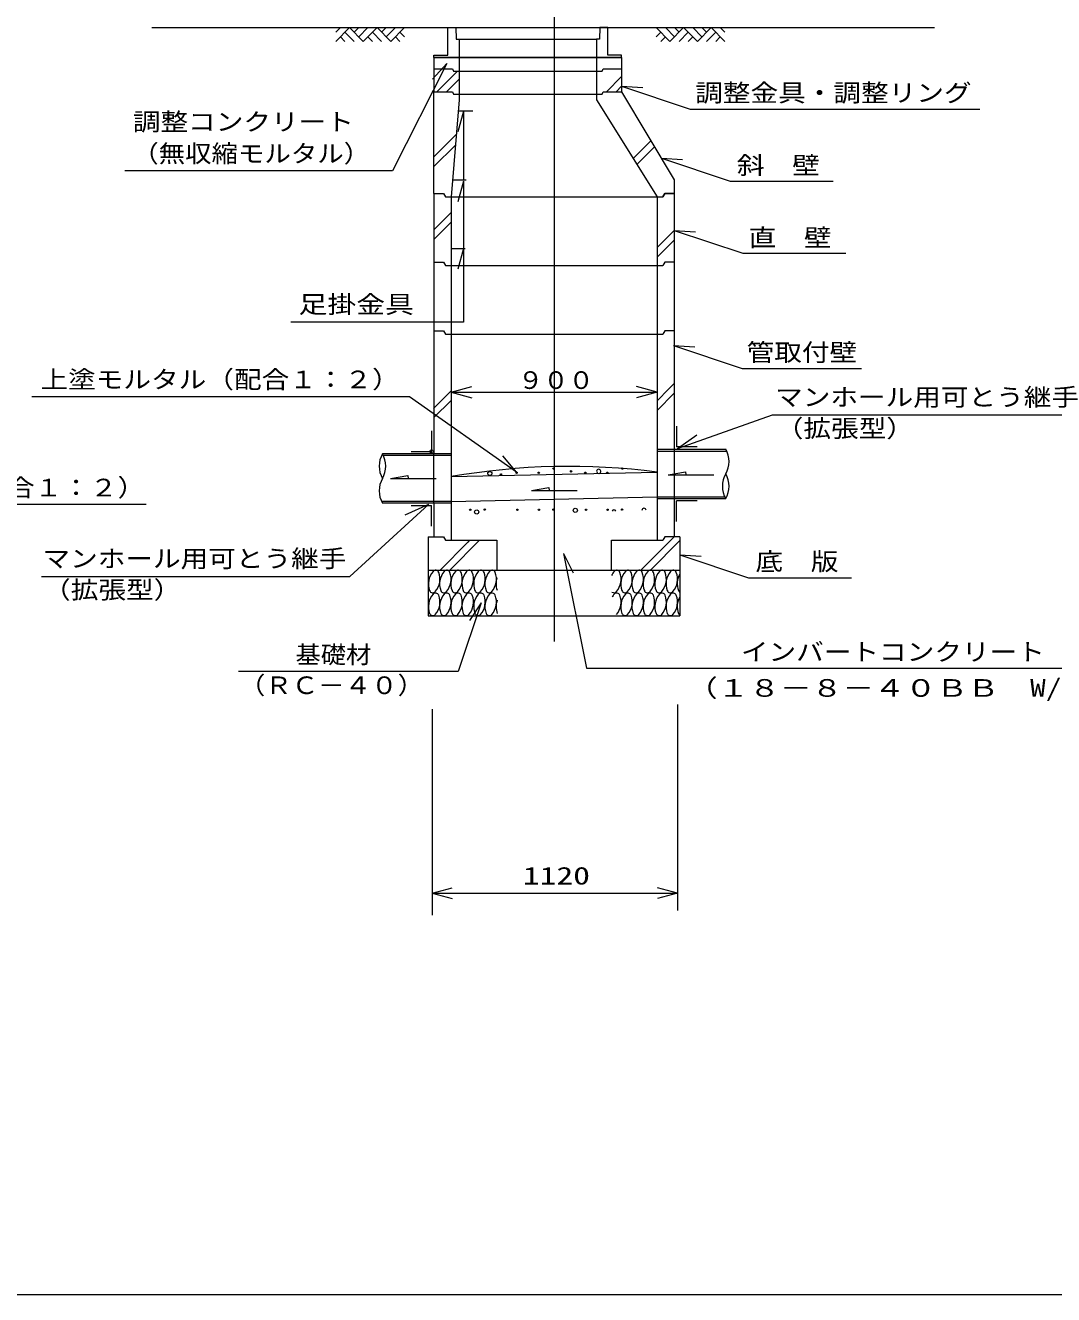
# Model space of a CAD drawing. Units: millimetres on the paper. Extents: x -391 to 405, y -282 to 282.
# Drawn here: x 116.6 to 266.3, y -282 to -97.1 of the extents above; entities that cross this region are included whole.
import ezdxf
from ezdxf.enums import TextEntityAlignment as Align

# ---------------------------------------------------------------- set-up
doc = ezdxf.new("R2010")
doc.units = ezdxf.units.MM
doc.header["$PDMODE"] = 32
doc.header["$PDSIZE"] = 0.5
doc.layers.add('0-2__0-2__0-1_レイヤ0', color=7, linetype='Continuous', lineweight=18)
doc.layers.add('0-3__0-3__0-2_レイヤ1', color=7, linetype='Continuous', lineweight=18)
doc.styles.add('ＭＳ ゴシック', font='')
doc.styles.get('ＭＳ ゴシック').set_extended_font_data('MS Gothic')

msp = doc.modelspace()

# ---------------------------------------------------------------- linework, layer by layer
at = {"layer": '0-2__0-2__0-1_レイヤ0'}
for p, q in [((193.595, -91.796), (193.595, -186.888)), ((135.004, -97.468), (248.979, -97.468)), ((163.805, -97.468), (161.805, -99.468)), ((162.472, -97.468), (161.805, -98.135)), ((163.805, -97.468), (165.805, -99.468)), ((165.139, -97.468), (164.472, -98.135)), ((166.472, -97.468), (165.139, -98.802)), ((167.805, -97.468), (165.805, -99.468)), ((167.805, -97.468), (169.805, -99.468)), ((169.139, -97.468), (168.472, -98.135)), ((170.472, -97.468), (169.139, -98.802)), ((171.805, -97.468), (169.805, -99.468)), ((179.261, -97.468), (200.261, -97.468)), ((208.463, -97.468), (210.463, -99.468)), ((209.797, -97.468), (211.13, -98.802)), ((212.463, -97.468), (210.463, -99.468)), ((211.13, -97.468), (211.797, -98.135)), ((212.463, -97.468), (214.463, -99.468)), ((213.797, -97.468), (215.13, -98.802)), ((216.463, -97.468), (214.463, -99.468)), ((215.13, -97.468), (215.797, -98.135)), ((216.463, -97.468), (218.463, -99.468)), ((217.797, -97.468), (218.463, -98.135)), ((162.472, -98.802), (163.139, -99.468)), ((163.139, -98.135), (164.472, -99.468)), ((166.472, -98.802), (167.139, -99.468)), ((167.139, -98.135), (168.472, -99.468)), ((170.472, -98.802), (171.139, -99.468)), ((171.139, -98.135), (171.805, -98.802)), ((179.761, -99.135), (199.761, -99.135)), ((209.13, -98.135), (208.463, -98.802)), ((209.797, -98.802), (209.13, -99.468)), ((213.13, -98.135), (211.797, -99.468)), ((213.797, -98.802), (213.13, -99.468)), ((217.13, -98.135), (215.797, -99.468)), ((217.797, -98.802), (217.13, -99.468)), ((176.095, -101.802), (176.095, -103.468)), ((203.428, -101.802), (176.095, -101.802)), ((176.095, -101.802), (203.428, -101.802)), ((176.095, -103.468), (176.095, -106.802)), ((179.761, -101.802), (179.761, -103.802)), ((199.761, -101.802), (199.761, -103.802)), ((203.428, -101.802), (203.428, -103.468)), ((203.428, -103.468), (203.428, -106.802)), ((176.503, -106.802), (179.503, -103.802)), ((177.913, -106.802), (179.761, -104.953)), ((179.761, -103.802), (179.761, -107.135)), ((199.761, -103.802), (199.761, -107.135)), ((201.206, -106.802), (203.428, -104.579)), ((176.095, -121.635), (176.095, -106.802)), ((202.616, -106.802), (203.428, -105.989)), ((181.761, -109.635), (179.761, -109.635)), ((176.095, -116.305), (179.342, -113.057)), ((176.095, -117.715), (179.216, -114.594)), ((205.106, -116.54), (207.698, -113.949)), ((205.648, -117.409), (208.225, -114.832)), ((178.795, -119.635), (180.795, -119.635)), ((176.095, -121.635), (176.095, -131.635)), ((211.095, -121.635), (211.095, -131.635)), ((177.761, -122.135), (178.595, -122.135)), ((178.595, -122.135), (178.595, -132.135)), ((178.595, -122.135), (208.595, -122.135)), ((208.595, -122.135), (209.428, -122.135)), ((208.595, -122.135), (208.595, -132.135)), ((176.095, -126.907), (178.595, -124.407)), ((176.068, -128.344), (178.595, -125.817)), ((208.595, -129.504), (211.095, -127.004)), ((208.595, -130.914), (211.095, -128.414)), ((178.628, -129.635), (180.628, -129.635)), ((176.095, -131.635), (176.095, -159.535)), ((177.761, -132.135), (178.595, -132.135)), ((178.595, -132.135), (178.595, -172.135)), ((178.595, -132.135), (208.595, -132.135)), ((208.595, -132.135), (209.428, -132.135)), ((208.595, -132.135), (208.595, -172.135)), ((211.095, -131.635), (211.095, -158.868)), ((178.595, -142.135), (208.595, -142.135)), ((208.595, -142.135), (209.428, -142.135)), ((210.318, -150.101), (211.095, -149.324)), ((176.012, -152.947), (178.595, -150.364)), ((178.595, -150.562), (181.595, -149.759)), ((178.595, -150.562), (208.595, -150.562)), ((178.595, -150.562), (181.595, -151.366)), ((208.595, -150.562), (205.595, -149.759)), ((208.595, -150.562), (205.595, -151.366)), ((208.595, -151.805), (210.299, -150.101)), ((208.595, -153.215), (211.095, -150.715)), ((176.095, -154.274), (178.595, -151.774)), ((175.761, -156.202), (175.761, -159.202)), ((211.419, -155.536), (211.419, -158.536)), ((208.595, -158.868), (218.595, -158.868)), ((211.095, -158.868), (211.095, -166.068)), ((214.419, -158.536), (211.419, -158.536)), ((178.595, -159.535), (168.595, -159.535)), ((178.595, -159.802), (168.734, -159.802)), ((172.761, -159.202), (175.761, -159.202)), ((176.095, -166.735), (176.095, -159.535)), ((208.595, -159.135), (218.734, -159.135)), ((178.595, -162.868), (208.595, -162.202)), ((210.208, -162.628), (216.874, -162.628)), ((169.774, -163.135), (176.441, -163.135)), ((178.595, -166.468), (208.595, -165.802)), ((190.308, -164.91), (196.974, -164.91)), ((208.595, -165.802), (218.455, -165.802)), ((208.595, -166.068), (218.595, -166.068)), ((211.095, -166.068), (211.095, -171.635)), ((178.595, -166.468), (168.455, -166.468)), ((178.595, -166.735), (168.595, -166.735)), ((172.761, -167.068), (175.761, -167.068)), ((175.761, -170.068), (175.761, -167.068)), ((176.095, -166.735), (176.095, -171.635)), ((211.419, -169.402), (211.419, -166.402)), ((214.419, -166.402), (211.419, -166.402)), ((175.261, -171.635), (175.261, -176.468)), ((175.261, -171.635), (177.461, -171.635)), ((177.461, -171.635), (177.761, -172.135)), ((208.855, -173.865), (211.085, -171.635)), ((209.728, -171.635), (209.428, -172.135)), ((211.928, -171.635), (209.728, -171.635)), ((211.928, -171.635), (211.928, -176.468)), ((176.985, -176.468), (181.051, -172.403)), ((177.761, -172.135), (185.261, -172.135)), ((178.395, -176.468), (182.729, -172.135)), ((181.07, -172.402), (181.294, -172.178)), ((185.261, -172.135), (185.261, -176.468)), ((201.93, -172.135), (209.428, -172.135)), ((201.93, -176.468), (201.93, -172.135)), ((207.643, -176.468), (211.928, -172.183)), ((206.233, -176.468), (208.836, -173.865)), ((175.829, -196.742), (175.829, -226.742)), ((211.568, -196.041), (211.568, -226.041)), ((175.829, -223.546), (211.568, -223.546))]:
    msp.add_line(p, q, dxfattribs=at)
for points in [[(176.095, -101.802), (176.095, -101.468), (178.095, -101.468), (178.095, -97.468), (179.261, -97.468), (179.328, -99.135), (179.761, -99.135), (179.761, -101.802)], [(203.428, -101.802), (203.428, -101.468), (201.428, -101.468), (201.428, -97.468), (200.261, -97.468), (200.195, -99.135), (199.761, -99.135), (199.761, -101.802)], [(176.095, -103.468), (178.795, -103.468), (178.928, -103.802), (200.595, -103.802), (200.728, -103.468), (203.428, -103.468)], [(176.095, -103.468), (178.795, -103.468), (178.928, -103.802), (200.595, -103.802), (200.728, -103.468), (203.428, -103.468)], [(176.095, -106.802), (178.795, -106.802), (178.928, -107.135), (200.595, -107.135), (200.728, -106.802), (203.428, -106.802)], [(176.095, -106.802), (178.795, -106.802), (178.928, -107.135), (200.595, -107.135), (200.728, -106.802), (203.428, -106.802)], [(179.761, -107.135), (179.761, -107.968), (178.595, -122.135)], [(199.761, -107.135), (199.761, -107.968), (208.595, -122.135)], [(203.428, -106.802), (211.095, -119.635), (211.095, -121.635)], [(176.095, -121.635), (177.461, -121.635), (177.761, -122.135)], [(176.095, -121.635), (177.461, -121.635), (177.761, -122.135), (209.428, -122.135), (209.728, -121.635), (211.095, -121.635)], [(211.095, -121.635), (209.728, -121.635), (209.428, -122.135)], [(176.095, -131.635), (177.461, -131.635), (177.761, -132.135)], [(211.095, -131.635), (209.728, -131.635), (209.428, -132.135)], [(176.095, -141.635), (177.461, -141.635), (177.761, -142.135), (178.595, -142.135)], [(211.095, -141.635), (209.728, -141.635), (209.428, -142.135)], [(210.208, -162.628), (212.708, -162.187), (212.785, -162.628)], [(169.774, -163.135), (172.274, -162.694), (172.352, -163.135)], [(190.308, -164.91), (192.808, -164.469), (192.885, -164.91)], [(175.261, -176.468), (211.928, -176.468), (211.928, -183.135)], [(175.261, -176.468), (175.261, -183.135), (211.928, -183.135)]]:
    msp.add_lwpolyline(points, dxfattribs=at)
for centre, radius in [((184.233, -162.404), 0.3), ((185.844, -162.539), 0.1), ((188.126, -162.299), 0.1), ((191.348, -162.299), 0.1), ((193.511, -161.699), 0.1), ((196.066, -162.095), 0.1), ((198.126, -162.299), 0.1), ((201.348, -162.299), 0.1), ((203.511, -161.699), 0.1), ((181.381, -167.695), 0.1), ((182.321, -168.014), 0.3), ((183.494, -167.661), 0.1), ((188.26, -167.695), 0.1), ((191.381, -167.695), 0.1), ((193.494, -167.661), 0.1), ((196.683, -167.779), 0.3), ((198.26, -167.695), 0.1), ((201.381, -167.695), 0.1), ((203.494, -167.661), 0.1)]:
    msp.add_circle(centre, radius, dxfattribs=at)
for centre, radius, start, end in [((215.477, -160.668), 3.6, 330, 30), ((171.712, -161.335), 3.6, 150, 210), ((165.477, -161.335), 3.6, 330, 30), ((195.789, -261.282), 99.904, 82.63565, 99.91041), ((200.089, -162.102), 0.3, 287.33103, 255.21503), ((221.712, -164.268), 3.6, 150, 210), ((215.477, -164.268), 3.6, 330, 30), ((171.712, -164.935), 3.6, 150, 210), ((202.321, -168.014), 0.3, 23.23157, 160.34825), ((206.683, -167.779), 0.3, 3.8691, 179.71072), ((178.049, -178.479), 2.765, 139.00637, 200.99363), ((176.331, -176.985), 0.489, 20.99363, 139.00637), ((174.206, -177.801), 2.765, 319.00637, 20.99363), ((179.677, -178.479), 2.765, 139.00637, 200.99363), ((177.959, -176.985), 0.489, 20.99363, 139.00637), ((175.834, -177.801), 2.765, 319.00637, 20.99363), ((181.305, -178.479), 2.765, 139.00637, 200.99363), ((179.587, -176.985), 0.489, 20.99363, 139.00637), ((177.462, -177.801), 2.765, 319.00637, 20.99363), ((182.933, -178.479), 2.765, 139.00637, 200.99363), ((181.215, -176.985), 0.489, 20.99363, 139.00637), ((179.09, -177.801), 2.765, 319.00637, 20.99363), ((184.645, -178.479), 2.765, 139.00637, 200.99363), ((182.927, -176.985), 0.489, 20.99363, 139.00637), ((180.802, -177.801), 2.765, 319.00637, 20.99363), ((186.273, -178.479), 2.765, 139.00637, 200.99363), ((184.555, -176.985), 0.489, 20.99363, 139.00637), ((182.43, -177.801), 2.765, 319.00637, 20.99363), ((204.433, -178.479), 2.765, 139.00637, 153.77289), ((202.714, -176.985), 0.489, 20.99363, 139.00637), ((200.589, -177.801), 2.765, 319.00637, 20.99363), ((206.06, -178.479), 2.765, 139.00637, 200.99363), ((204.342, -176.985), 0.489, 20.99363, 139.00637), ((202.217, -177.801), 2.765, 319.00637, 20.99363), ((207.688, -178.479), 2.765, 139.00637, 200.99363), ((205.97, -176.985), 0.489, 20.99363, 139.00637), ((203.845, -177.801), 2.765, 319.00637, 20.99363), ((209.316, -178.479), 2.765, 139.00637, 200.99363), ((207.598, -176.985), 0.489, 20.99363, 139.00637), ((205.473, -177.801), 2.765, 319.00637, 20.99363), ((211.028, -178.479), 2.765, 139.00637, 200.99363), ((209.31, -176.985), 0.489, 20.99363, 139.00637), ((207.185, -177.801), 2.765, 319.00637, 20.99363), ((212.656, -178.479), 2.765, 139.00637, 200.99363), ((210.938, -176.985), 0.489, 20.99363, 139.00637), ((208.813, -177.801), 2.765, 319.00637, 20.99363), ((214.284, -178.479), 2.765, 148.43145, 200.99363), ((187.901, -178.479), 2.765, 161.78782, 199.50888), ((178.049, -181.807), 2.765, 139.00637, 200.99363), ((175.924, -179.294), 0.489, 200.99363, 319.00637), ((176.331, -180.313), 0.489, 20.99363, 139.00637), ((174.206, -181.129), 2.765, 319.00637, 20.99363), ((179.677, -181.807), 2.765, 139.00637, 200.99363), ((177.552, -179.294), 0.489, 200.99363, 319.00637), ((177.959, -180.313), 0.489, 20.99363, 139.00637), ((175.834, -181.129), 2.765, 319.00637, 20.99363), ((181.305, -181.807), 2.765, 139.00637, 200.99363), ((179.18, -179.294), 0.489, 200.99363, 319.00637), ((179.587, -180.313), 0.489, 20.99363, 139.00637), ((177.462, -181.129), 2.765, 319.00637, 20.99363), ((182.933, -181.807), 2.765, 139.00637, 200.99363), ((180.808, -179.294), 0.489, 200.99363, 319.00637), ((181.215, -180.313), 0.489, 20.99363, 139.00637), ((179.09, -181.129), 2.765, 319.00637, 20.99363), ((184.645, -181.807), 2.765, 139.00637, 200.99363), ((182.52, -179.294), 0.489, 200.99363, 319.00637), ((182.927, -180.313), 0.489, 20.99363, 139.00637), ((180.802, -181.129), 2.765, 319.00637, 20.99363), ((186.273, -181.807), 2.765, 139.00637, 200.99363), ((184.148, -179.294), 0.489, 200.99363, 319.00637), ((184.555, -180.313), 0.489, 20.99363, 139.00637), ((182.43, -181.129), 2.765, 319.00637, 20.99363), ((187.901, -181.807), 2.765, 159.50636, 200.99363), ((202.307, -179.294), 0.489, 233.77431, 319.00637), ((204.433, -181.807), 2.765, 139.00637, 149.97207), ((202.714, -180.313), 0.489, 20.99363, 139.00637), ((200.589, -181.129), 2.765, 319.00637, 20.99363), ((206.06, -181.807), 2.765, 139.00637, 200.99363), ((203.935, -179.294), 0.489, 200.99363, 319.00637), ((204.342, -180.313), 0.489, 20.99363, 139.00637), ((202.217, -181.129), 2.765, 319.00637, 20.99363), ((207.688, -181.807), 2.765, 139.00637, 200.99363), ((205.563, -179.294), 0.489, 200.99363, 319.00637), ((205.97, -180.313), 0.489, 20.99363, 139.00637), ((203.845, -181.129), 2.765, 319.00637, 20.99363), ((209.316, -181.807), 2.765, 139.00637, 200.99363), ((207.191, -179.294), 0.489, 200.99363, 319.00637), ((207.598, -180.313), 0.489, 20.99363, 139.00637), ((205.473, -181.129), 2.765, 319.00637, 20.99363), ((211.028, -181.807), 2.765, 139.00637, 200.99363), ((208.903, -179.294), 0.489, 200.99363, 319.00637), ((209.31, -180.313), 0.489, 20.99363, 139.00637), ((207.185, -181.129), 2.765, 319.00637, 20.99363), ((212.656, -181.807), 2.765, 139.00637, 200.99363), ((210.531, -179.294), 0.489, 200.99363, 319.00637), ((210.938, -180.313), 0.489, 20.99363, 139.00637), ((208.813, -181.129), 2.765, 319.00637, 20.99363), ((214.284, -181.807), 2.765, 148.43145, 200.99363), ((212.159, -179.294), 0.489, 200.99363, 241.8297), ((175.924, -182.622), 0.489, 200.99363, 319.00637), ((177.552, -182.622), 0.489, 200.99363, 319.00637), ((179.18, -182.622), 0.489, 200.99363, 319.00637), ((180.808, -182.622), 0.489, 200.99363, 319.00637), ((182.52, -182.622), 0.489, 200.99363, 319.00637), ((184.148, -182.622), 0.489, 200.99363, 319.00637), ((203.935, -182.622), 0.489, 200.99363, 319.00637), ((205.563, -182.622), 0.489, 200.99363, 319.00637), ((207.191, -182.622), 0.489, 200.99363, 319.00637), ((208.903, -182.622), 0.489, 200.99363, 319.00637), ((210.531, -182.622), 0.489, 200.99363, 319.00637), ((212.159, -182.622), 0.489, 200.99363, 241.8297)]:
    msp.add_arc(centre, radius, start, end, dxfattribs=at)
msp.add_point((175.761, -159.202), dxfattribs=at)
at = {"layer": '0-3__0-3__0-2_レイヤ1'}
for p, q in [((177.971, -102.675), (175.903, -104.992)), ((203.428, -105.989), (206.528, -106.175)), ((180.382, -109.635), (179.578, -112.635)), ((180.382, -109.635), (180.382, -119.635)), ((209.214, -116.486), (212.314, -116.672)), ((180.382, -119.832), (179.578, -122.832)), ((180.382, -119.832), (180.382, -129.635)), ((211.095, -127.004), (214.195, -127.19)), ((180.382, -129.635), (179.578, -132.635)), ((210.999, -143.776), (214.1, -143.962)), ((211.554, -158.771), (225.414, -153.879)), ((225.414, -153.879), (270.546, -153.879)), ((211.554, -158.771), (214.394, -156.794)), ((188.126, -162.199), (186.135, -159.815)), ((80.503, -166.864), (134.193, -166.864)), ((194.983, -174.081), (196.36, -176.865)), ((211.928, -174.256), (215.028, -174.442)), ((182.97, -181.228), (181.258, -183.82)), ((175.829, -223.546), (178.727, -222.769)), ((175.829, -223.546), (178.727, -224.322)), ((211.568, -223.546), (208.67, -222.769)), ((211.568, -223.546), (208.67, -224.322)), ((-390.505, -282.011), (405.495, -282.011))]:
    msp.add_line(p, q, dxfattribs=at)
for points in [[(177.971, -102.675), (170.069, -118.349), (131.069, -118.349)], [(203.428, -105.989), (213.428, -109.323), (255.586, -109.323)], [(209.214, -116.486), (219.214, -119.82), (234.214, -119.82)], [(211.095, -127.004), (221.095, -130.337), (236.095, -130.337)], [(180.382, -129.635), (180.382, -140.387), (174.27, -140.387), (155.27, -140.387)], [(210.999, -143.776), (220.999, -147.109), (238.363, -147.109)], [(188.126, -162.199), (172.535, -151.226), (117.535, -151.226)], [(118.928, -177.397), (163.843, -177.397), (175.321, -166.939), (171.835, -168.498)], [(194.983, -174.081), (198.316, -190.748), (293.323, -190.748)], [(211.928, -174.256), (221.928, -177.59), (236.928, -177.59)], [(182.97, -181.228), (179.636, -191.228), (147.636, -191.228)]]:
    msp.add_lwpolyline(points, dxfattribs=at)

# ---------------------------------------------------------------- texts
at = {"layer": '0-2__0-2__0-1_レイヤ0', "style": 'ＭＳ ゴシック'}
for s, width, p in [('９００', 1.05, (188.345, -150.862)), ('1120', 1.4, (189.045, -223.045))]:
    msp.add_text(s, height=2.566, dxfattribs=dict(at, width=width)).set_placement(p, align=Align.BOTTOM_LEFT)
at = {"layer": '0-3__0-3__0-2_レイヤ1', "style": 'ＭＳ ゴシック'}
for s, width, p in [('調整金具・調整リング', 1.15, (214.144, -109.017)), ('調整コンクリート', 1.15, (132.238, -113.229)), ('（無収縮モルタル）', 1.1, (132.155, -117.861)), ('斜\u3000壁', 1.15, (220.218, -119.569)), ('直\u3000壁', 1.15, (221.925, -130.116)), ('足掛金具', 1.2, (156.377, -139.826)), ('管取付壁', 1.15, (221.631, -146.818)), ('上塗モルタル（配合１：２）', 1.15, (118.789, -150.762)), ('マンホール用可とう継手', 1.15, (225.779, -153.336)), ('（拡張型）', 1.15, (225.877, -157.888)), ('上塗モルタル（配合１：２）', 1.15, (81.711, -166.513)), ('マンホール用可とう継手', 1.15, (119.076, -176.854)), ('底\u3000版', 1.15, (222.928, -177.285)), ('（拡張型）', 1.15, (119.174, -181.406)), ('基礎材', 1.05, (155.932, -190.835)), ('インバートコンクリート', 1.15, (220.792, -190.443)), ('（ＲＣ－４０）', 1.1, (147.687, -195.306)), ('（１８－８－４０ＢＢ\u3000W/C=60%以下）', 1.3, (212.875, -195.701))]:
    msp.add_text(s, height=2.566, dxfattribs=dict(at, width=width)).set_placement(p, align=Align.BOTTOM_LEFT)

doc.saveas('drawing.dxf')
